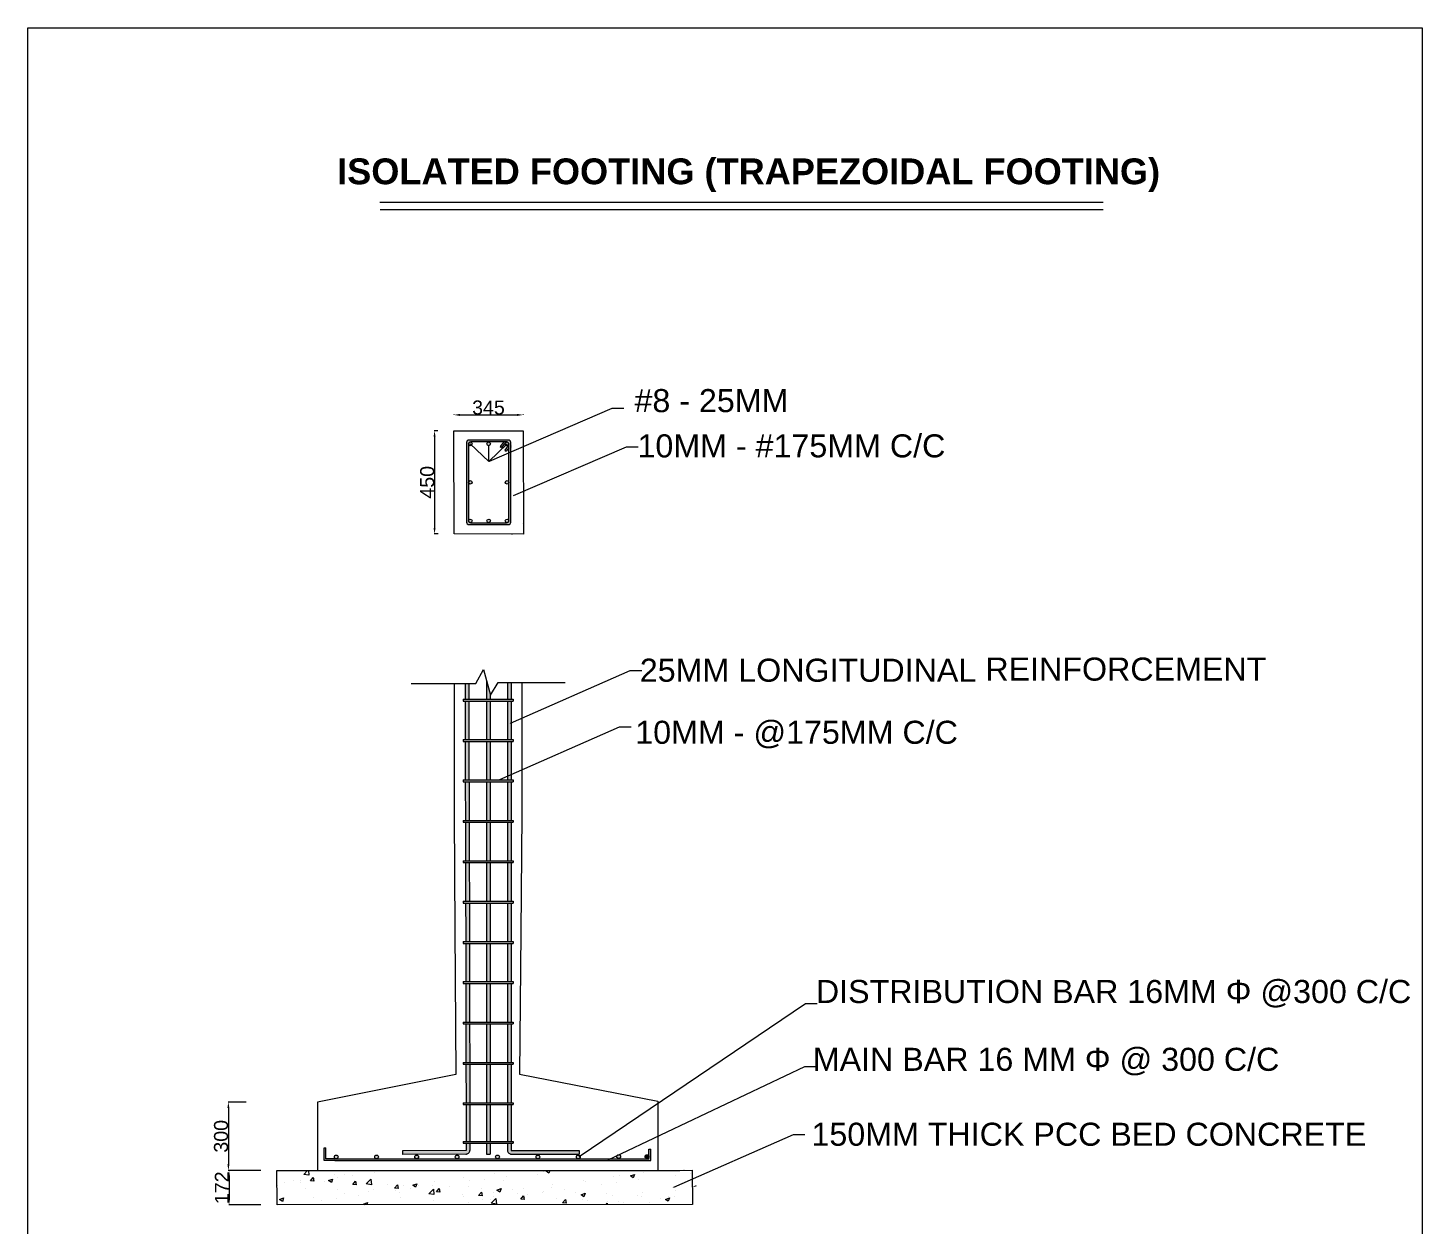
# Model space of a CAD drawing. Header units: millimetres. Extents: x -5055 to 12893, y -3743 to 6806.
# Drawn here: x 5940 to 12893, y 829 to 6806 of the extents above; entities that cross this region are included whole.
import ezdxf
from ezdxf import colors
from ezdxf.entities.mleader import LeaderData, LeaderLine
from ezdxf.math import Vec2, Vec3

# ---------------------------------------------------------------- set-up
doc = ezdxf.new("R2010")
doc.units = ezdxf.units.MM
doc.styles.add('PDF Arial', font='arial.ttf')
doc.styles.get("Standard").update_dxf_attribs({"font": 'arial.ttf'})
doc.dimstyles.new('ISO-25', dxfattribs={"dimtxt": 70, "dimasz": 30, "dimexe": 1.25, "dimexo": 80, "dimtad": 1, "dimdec": 0, "dimzin": 9, "dimtxsty": 'Standard', "dimcen": 2.5, "dimadec": 0, "dimazin": 0, "dimtfac": 1, "dimtdec": 0, "dimtmove": 0, "dimatfit": 3, "dimfxl": 1, "dimarcsym": 0})

# ---------------------------------------------------------------- blocks, each defined once
blk = doc.blocks.new('*D9')
at = {"color": 0, "lineweight": -2, "transparency": 16777216}
for p, q in [((7029.1, 1447.7), (6938.7, 1447.7)), ((6939.9, 1417.7), (6939.9, 1136.6)), ((6959, 1106.6), (6938.7, 1106.6))]:
    blk.add_line(p, q, dxfattribs=at)
at = {"color": 0, "transparency": 16777216}
for points in [[(6934.9, 1417.7), (6944.9, 1417.7), (6939.9, 1447.7)], [(6934.9, 1136.6), (6944.9, 1136.6), (6939.9, 1106.6)]]:
    blk.add_solid(points, dxfattribs=at)
at = {"layer": 'Defpoints', "color": 0, "transparency": 16777216}
for p in [(7109.1, 1447.7), (6939.9, 1106.6), (7039, 1106.6)]:
    blk.add_point(p, dxfattribs=at)
at = {"color": 0, "transparency": 16777216, "insert": (6903.5, 1277.2), "char_height": 70, "attachment_point": 5, "rotation": 90}
blk.add_mtext('300', dxfattribs=at)
blk = doc.blocks.new('*D14')
at = {"color": 0, "lineweight": -2, "transparency": 16777216}
for p, q in [((7102.2, 1106.6), (6942, 1106.6)), ((6943.2, 1076.6), (6943.2, 964.7)), ((7102.4, 934.7), (6942, 934.7))]:
    blk.add_line(p, q, dxfattribs=at)
at = {"color": 0, "transparency": 16777216}
for points in [[(6938.2, 1076.6), (6948.2, 1076.6), (6943.2, 1106.6)], [(6938.2, 964.7), (6948.2, 964.7), (6943.2, 934.7)]]:
    blk.add_solid(points, dxfattribs=at)
at = {"layer": 'Defpoints', "color": 0, "transparency": 16777216}
for p in [(7182.2, 1106.6), (6943.2, 934.7), (7182.4, 934.7)]:
    blk.add_point(p, dxfattribs=at)
at = {"color": 0, "transparency": 16777216, "insert": (6907.4, 1020.6), "char_height": 70, "attachment_point": 5, "rotation": 90}
blk.add_mtext('172', dxfattribs=at)
blk = doc.blocks.new('*D11')
at = {"color": 0, "lineweight": -2, "transparency": 16777216}
for p, q in [((8064.3, 4876.8), (8064.3, 4876.7)), ((8094.3, 4875.5), (8379.7, 4875.5)), ((8409.7, 4876.8), (8409.7, 4876.7))]:
    blk.add_line(p, q, dxfattribs=at)
at = {"color": 0, "transparency": 16777216}
for points in [[(8094.3, 4880.5), (8094.3, 4870.5), (8064.3, 4875.5)], [(8379.7, 4880.5), (8379.7, 4870.5), (8409.7, 4875.5)]]:
    blk.add_solid(points, dxfattribs=at)
at = {"layer": 'Defpoints', "color": 0, "transparency": 16777216}
for p in [(8409.7, 4875.5), (8064.3, 4796.8), (8409.7, 4796.8)]:
    blk.add_point(p, dxfattribs=at)
at = {"color": 0, "transparency": 16777216, "insert": (8237, 4911.9), "char_height": 70, "attachment_point": 5}
blk.add_mtext('345', dxfattribs=at)
blk = doc.blocks.new('*D12')
at = {"color": 0, "lineweight": -2, "transparency": 16777216}
for p, q in [((7984.3, 4796.8), (7966.8, 4796.8)), ((7968.1, 4766.8), (7968.1, 4312.1)), ((7986, 4282.1), (7966.8, 4282.1))]:
    blk.add_line(p, q, dxfattribs=at)
at = {"color": 0, "transparency": 16777216}
for points in [[(7963.1, 4766.8), (7973.1, 4766.8), (7968.1, 4796.8)], [(7963.1, 4312.1), (7973.1, 4312.1), (7968.1, 4282.1)]]:
    blk.add_solid(points, dxfattribs=at)
at = {"layer": 'Defpoints', "color": 0, "transparency": 16777216}
for p in [(8064.3, 4796.8), (7968.1, 4282.1), (8066, 4282.1)]:
    blk.add_point(p, dxfattribs=at)
at = {"color": 0, "transparency": 16777216, "insert": (7931.7, 4539.5), "char_height": 70, "attachment_point": 5, "rotation": 90}
blk.add_mtext('450', dxfattribs=at)

msp = doc.modelspace()

# ---------------------------------------------------------------- hatches: boundary and pattern name
h = msp.add_hatch(color=256)
h.dxf.hatch_style = 1
h.paths.add_polyline_path([(8354, 4712.1), (8354, 4727.4), (8333.7, 4700.4), (8341, 4694.9)])
h.paths.add_polyline_path([(8337.3, 4736.8, -0.23959), (8344.8, 4740.5), (8328.5, 4740.5), (8310.3, 4718), (8317.4, 4712.2)])
h.paths.add_polyline_path([(8359.7, 3256), (8111.2, 3256), (8111.2, 3246.8), (8359.7, 3246.8)])
h.paths.add_polyline_path([(8245.5, 3448.2), (8226.9, 3448.2), (8226.9, 3256), (8245.5, 3256)])
h.paths.add_polyline_path([(8245.5, 3246.8), (8226.9, 3246.8), (8226.9, 3054.5), (8245.5, 3054.5)])
h.paths.add_polyline_path([(8138.6, 3535.3), (8120.2, 3535.3), (8120.4, 3457.4), (8138.8, 3457.4)])
h.paths.add_polyline_path([(8245.5, 3483.9), (8226.9, 3551.3), (8226.9, 3457.4), (8245.5, 3457.4)])
h.paths.add_polyline_path([(8350.5, 3540.4), (8331.8, 3540.4), (8331.8, 3457.4), (8350.5, 3457.4)])
h.paths.add_polyline_path([(8359.7, 3457.4), (8111.2, 3457.4), (8111.2, 3448.2), (8359.7, 3448.2)])
h.paths.add_polyline_path([(8350.5, 3448.2), (8331.8, 3448.2), (8331.8, 3256), (8350.5, 3256)])
h.paths.add_polyline_path([(8138.8, 3448.2), (8120.4, 3448.2), (8120.9, 3256), (8139.3, 3256)])
h.paths.add_polyline_path([(8139.3, 3246.8), (8121, 3246.8), (8121.5, 3054.5), (8139.8, 3054.5)])
h.paths.add_polyline_path([(8139.9, 3045.3), (8121.5, 3045.3), (8122, 2853), (8140.4, 2853), (8140.3, 2878.4)])
h.paths.add_polyline_path([(8359.7, 3054.5), (8111.2, 3054.5), (8111.2, 3045.3), (8359.7, 3045.3)])
h.paths.add_polyline_path([(8350.5, 3246.8), (8331.8, 3246.8), (8331.8, 3054.5), (8350.5, 3054.5)])
h.paths.add_polyline_path([(8350.5, 3045.3), (8331.8, 3045.3), (8331.8, 2853), (8350.5, 2853)])
h.paths.add_polyline_path([(8245.5, 3045.3), (8226.9, 3045.3), (8226.9, 2853), (8245.5, 2853)])
h.paths.add_polyline_path([(8140.4, 2843.8), (8122, 2843.8), (8122.2, 2783.6), (8122.6, 2651.5), (8141, 2651.5)])
h.paths.add_polyline_path([(8359.7, 2853), (8111.2, 2853), (8111.2, 2843.8), (8359.7, 2843.8)])
h.paths.add_polyline_path([(8245.5, 2843.8), (8226.9, 2843.8), (8226.9, 2651.5), (8245.5, 2651.5)])
h.paths.add_polyline_path([(8350.5, 2843.8), (8331.8, 2843.8), (8331.8, 2651.5), (8350.5, 2651.5)])
h.paths.add_polyline_path([(8245.5, 2642.3), (8226.9, 2642.3), (8226.9, 2450), (8245.5, 2450)])
h.paths.add_polyline_path([(8141, 2642.3), (8122.6, 2642.3), (8123.2, 2450), (8141.6, 2450)])
h.paths.add_polyline_path([(8359.7, 2651.5), (8111.2, 2651.5), (8111.2, 2642.3), (8359.7, 2642.3)])
h.paths.add_polyline_path([(8350.5, 2642.3), (8331.8, 2642.3), (8331.8, 2450), (8350.5, 2450)])
h.paths.add_polyline_path([(8350.5, 2440.8), (8331.8, 2440.8), (8331.8, 2248.5), (8350.5, 2248.5)])
h.paths.add_polyline_path([(8245.5, 2440.8), (8226.9, 2440.8), (8226.9, 2248.5), (8245.5, 2248.5)])
h.paths.add_polyline_path([(8141.6, 2440.8), (8123.2, 2440.8), (8123.6, 2306.1), (8123.7, 2248.5), (8142.1, 2248.5), (8142, 2306.2)])
h.paths.add_polyline_path([(8359.7, 2450), (8111.2, 2450), (8111.2, 2440.8), (8359.7, 2440.8)])
h.paths.add_polyline_path([(8359.7, 2248.5), (8111.2, 2248.5), (8111.2, 2239.3), (8359.7, 2239.3)])
h.paths.add_polyline_path([(8245.5, 2239.3), (8226.9, 2239.3), (8226.9, 2048.8), (8245.5, 2048.8)])
h.paths.add_polyline_path([(8142.1, 2239.3), (8123.7, 2239.3), (8124.1, 2048.8), (8142.5, 2048.8)])
h.paths.add_polyline_path([(8350.5, 2239.3), (8331.8, 2239.3), (8331.8, 2048.8), (8350.5, 2048.8)])
h.paths.add_polyline_path([(8245.5, 2039.6), (8226.9, 2039.6), (8226.9, 1847.3), (8245.5, 1847.3)])
h.paths.add_polyline_path([(8142.5, 2039.6), (8124.1, 2039.6), (8124.5, 1847.3), (8142.9, 1847.3)])
h.paths.add_polyline_path([(8350.5, 2039.6), (8331.8, 2039.6), (8331.8, 1847.3), (8350.5, 1847.3)])
h.paths.add_polyline_path([(8359.7, 2048.8), (8111.2, 2048.8), (8111.2, 2039.6), (8359.7, 2039.6)])
h.paths.add_polyline_path([(8245.5, 1838.1), (8226.9, 1838.1), (8226.9, 1645.8), (8245.5, 1645.8)])
h.paths.add_polyline_path([(8142.9, 1838.1), (8124.5, 1838.1), (8124.9, 1645.8), (8143.3, 1645.8)])
h.paths.add_polyline_path([(8350.5, 1838.1), (8331.8, 1838.1), (8331.8, 1645.8), (8350.5, 1645.8)])
h.paths.add_polyline_path([(8359.7, 1847.3), (8111.2, 1847.3), (8111.2, 1838.1), (8359.7, 1838.1)])
h.paths.add_polyline_path([(8359.7, 1645.8), (8111.2, 1645.8), (8111.2, 1636.6), (8359.7, 1636.6)])
h.paths.add_polyline_path([(8245.5, 1636.6), (8226.9, 1636.6), (8226.9, 1444.3), (8245.5, 1444.3)])
h.paths.add_polyline_path([(8143.3, 1636.6), (8124.9, 1636.6), (8125.3, 1449.4), (8125.3, 1444.3), (8143.7, 1444.3), (8143.7, 1449.4)])
h.paths.add_polyline_path([(8350.5, 1636.6), (8331.8, 1636.6), (8331.8, 1444.3), (8350.5, 1444.3)])
h.paths.add_polyline_path([(8245.5, 1435.1), (8226.9, 1435.1), (8226.9, 1252), (8245.5, 1252)])
h.paths.add_polyline_path([(8143.7, 1435.1), (8125.3, 1435.1), (8125.3, 1252), (8143.7, 1252)])
h.paths.add_polyline_path([(8350.5, 1435.1), (8331.8, 1435.1), (8331.8, 1252), (8350.5, 1252)])
h.paths.add_polyline_path([(8359.7, 1444.3), (8111.2, 1444.3), (8111.2, 1435.1), (8359.7, 1435.1)])
h.paths.add_polyline_path([(8245.5, 1242.8), (8226.9, 1242.8), (8226.9, 1188.6), (8245.5, 1188.6)])
h.paths.add_polyline_path([(8359.7, 1252), (8111.2, 1252), (8111.2, 1242.8), (8359.7, 1242.8)])
h.paths.add_polyline_path([(8143.7, 1207), (8143.7, 1242.8), (8125.3, 1242.8), (8125.3, 1207), (7807.4, 1205.5), (7807.5, 1187.1), (8125.3, 1188.6), (8127.1, 1188.6, 0.387467)])
h.paths.add_polyline_path([(8350.5, 1242.8), (8331.8, 1242.8), (8331.8, 1207, 0.369458), (8347.6, 1188.6), (8689.1, 1188.6), (8689.1, 1207), (8350.5, 1207)])
h.paths.add_polyline_path([(9046.2, 1213.4), (9037, 1213.4), (9037, 1164.9), (8993.9, 1164.9), (7470, 1164.9), (7426.4, 1164.9), (7426.4, 1220.4), (7417.2, 1220.4), (7417.2, 1155.7), (7470, 1155.7), (8993.9, 1155.7), (9046.2, 1155.7)])
h = msp.add_hatch(color=256)
h.dxf.hatch_style = 1
h.paths.add_polyline_path([(8336.4, 4749.7), (8139.5, 4749.7, 0.414214), (8128, 4738.2), (8128, 4339.9, 0.414214), (8139.5, 4328.4), (8336.4, 4328.4, 0.414214), (8347.9, 4339.9), (8347.9, 4692.2), (8338.7, 4688.1), (8338.7, 4349.1, -0.414214), (8327.2, 4337.6), (8148.7, 4337.6, -0.414214), (8137.2, 4349.1), (8137.2, 4729, -0.026453), (8137.3, 4730.3, -0.029581), (8137.2, 4731.3, -0.449299), (8147.5, 4740.5, -0.026453), (8148.7, 4740.5), (8329.5, 4740.5, -0.414214), (8338.7, 4731.3), (8338.7, 4727.4), (8338.7, 4688.1), (8347.9, 4692.2), (8347.9, 4738.2, 0.414214)])
h = msp.add_hatch(color=256)
h.dxf.hatch_style = 1
h.paths.add_polyline_path([(8155.6, 4731.3, 1), (8137.2, 4731.3, 1)])
h.paths.add_polyline_path([(8247.2, 4731.3, 1), (8228.8, 4731.3, 1)])
h.paths.add_polyline_path([(8338.7, 4731.3, 1), (8320.3, 4731.3, 1)])
h.paths.add_polyline_path([(8338.7, 4537.7), (8338.7, 4540.4, 0.930565), (8320.4, 4539.1, 0.930565)])
h.paths.add_polyline_path([(8137.3, 4539.1, 1), (8155.7, 4539.1, 1)])
h.paths.add_polyline_path([(8155.6, 4346.8, 1), (8137.2, 4346.8, 1)])
h.paths.add_polyline_path([(8247.2, 4346.8, 1), (8228.8, 4346.8, 1)])
h.paths.add_polyline_path([(8338.7, 4346.8, 1), (8320.3, 4346.8, 1)])
h = msp.add_hatch(color=256)
h.dxf.hatch_style = 1
h.paths.add_polyline_path([(7468.3, 1174.2, 1), (7487, 1174.2, 1)])
h.paths.add_polyline_path([(7669.8, 1174.2, 1), (7688.5, 1174.2, 1)])
h.paths.add_polyline_path([(7888.2, 1174.2, 1), (7869.6, 1174.2, 1)])
h.paths.add_polyline_path([(8071.1, 1174.2, 1), (8089.7, 1174.2, 1)])
h.paths.add_polyline_path([(8291.2, 1174.2, 1), (8272.6, 1174.2, 1)])
h.paths.add_polyline_path([(8474.1, 1174.2, 1), (8492.7, 1174.2, 1)])
h.paths.add_polyline_path([(8675.6, 1174.2, 1), (8694.2, 1174.2, 1)])
h.paths.add_polyline_path([(8877, 1175.9, 1), (8895.7, 1175.9, 1)])
h = msp.add_hatch(color=256)
h.dxf.hatch_style = 1
h.paths.add_polyline_path([(9018.4, 1175.9, 1), (9037, 1175.9, 1)])

# ---------------------------------------------------------------- linework, layer by layer
for p, q in [((7696, 5936.1), (11302.6, 5936.1)), ((7696.2, 5900.9), (11302.9, 5900.9)), ((8146.4, 4731.3), (8238, 4643.6)), ((8238, 4643.6), (8329.5, 4731.3)), ((8313.3, 4740.5), (8295, 4718)), ((8322.7, 4737.5), (8302.2, 4712.2)), ((8238, 4643.6), (8238, 4722.1)), ((8295, 4718), (8302.2, 4712.2)), ((8338.7, 4727.4), (8318.4, 4700.4)), ((8318.4, 4700.4), (8325.8, 4694.9)), ((8338.7, 4712.1), (8325.8, 4694.9)), ((8226.9, 3551.3), (8226.9, 3457.4)), ((8120.2, 3535.3), (8120.2, 3535.3)), ((8138.8, 3535.3), (8138.8, 3457.4)), ((8245.5, 3483.9), (8245.5, 3457.4)), ((8331.8, 3540.4), (8331.8, 3457.4)), ((8350.5, 3540.4), (8350.5, 3457.4)), ((8226.9, 3448.2), (8226.9, 3256)), ((8245.5, 3448.2), (8245.5, 3256)), ((8331.8, 3448.2), (8331.8, 3256)), ((8350.5, 3448.2), (8350.5, 3256)), ((8359.7, 3457.4), (8359.7, 3448.2)), ((8226.9, 3246.8), (8226.9, 3054.5)), ((8245.5, 3246.8), (8245.5, 3054.5)), ((8331.8, 3246.8), (8331.8, 3054.5)), ((8350.5, 3246.8), (8350.5, 3054.5)), ((8359.7, 3256), (8359.7, 3246.8)), ((8359.7, 3256), (8359.7, 3246.8)), ((8359.7, 3256), (8359.7, 3246.8)), ((8226.9, 3045.3), (8226.9, 2853)), ((8245.5, 3045.3), (8245.5, 2853)), ((8331.8, 3045.3), (8331.8, 2853)), ((8350.5, 3045.3), (8350.5, 2853)), ((8359.7, 3054.5), (8359.7, 3045.3)), ((8359.7, 2853), (8359.7, 2843.8)), ((8226.9, 2843.8), (8226.9, 2651.5)), ((8245.5, 2843.8), (8245.5, 2651.5)), ((8331.8, 2843.8), (8331.8, 2651.5)), ((8350.5, 2843.8), (8350.5, 2651.5)), ((8226.9, 2642.3), (8226.9, 2450)), ((8245.5, 2642.3), (8245.5, 2450)), ((8331.8, 2642.3), (8331.8, 2450)), ((8350.5, 2642.3), (8350.5, 2450)), ((8359.7, 2651.5), (8359.7, 2642.3)), ((8226.9, 2440.8), (8226.9, 2248.5)), ((8245.5, 2440.8), (8245.5, 2248.5)), ((8331.8, 2440.8), (8331.8, 2248.5)), ((8350.5, 2440.8), (8350.5, 2248.5)), ((8359.7, 2450), (8359.7, 2440.8)), ((8226.9, 2239.3), (8226.9, 2048.8)), ((8245.5, 2239.3), (8245.5, 2048.8)), ((8331.8, 2239.3), (8331.8, 2048.6)), ((8350.5, 2239.3), (8350.5, 2048.8)), ((8359.7, 2248.5), (8359.7, 2239.3)), ((8226.9, 2039.6), (8226.9, 1847.3)), ((8245.5, 2039.6), (8245.5, 1847.3)), ((8331.8, 2039.4), (8331.8, 1847.3)), ((8350.5, 2039.6), (8350.5, 1847.3)), ((8359.7, 2048.8), (8359.7, 2039.6)), ((8226.9, 1838.1), (8226.9, 1645.8)), ((8245.5, 1838.1), (8245.5, 1645.8)), ((8331.8, 1838.1), (8331.8, 1645.8)), ((8350.5, 1838.1), (8350.5, 1645.8)), ((8359.7, 1847.3), (8359.7, 1838.1)), ((8226.9, 1636.6), (8226.9, 1444.3)), ((8245.5, 1636.6), (8245.5, 1444.3)), ((8331.8, 1636.6), (8331.8, 1444.3)), ((8350.5, 1636.6), (8350.5, 1444.3)), ((8359.7, 1645.8), (8359.7, 1636.6)), ((8226.9, 1435.1), (8226.9, 1252)), ((8245.5, 1435.1), (8245.5, 1252)), ((8331.8, 1435.1), (8331.8, 1252)), ((8350.5, 1435.1), (8350.5, 1252)), ((8359.7, 1444.3), (8359.7, 1435.1)), ((8359.7, 1252), (8359.7, 1242.8)), ((7417.2, 1155.7), (7417.2, 1220.4)), ((7417.2, 1220.4), (7417.2, 1220.4)), ((7417.2, 1220.4), (7426.4, 1220.4)), ((7426.4, 1164.9), (7426.4, 1220.4)), ((7807.4, 1205.5), (7807.5, 1186.9)), ((8226.9, 1242.8), (8226.9, 1188.6)), ((8245.5, 1242.8), (8245.5, 1188.6)), ((8331.8, 1242.8), (8331.8, 1207)), ((8350.5, 1242.8), (8350.5, 1207)), ((8689.1, 1207), (8689.1, 1188.6)), ((9037, 1213.4), (9046.2, 1213.4)), ((7470, 1155.7), (7417.2, 1155.7)), ((7470, 1164.9), (7426.4, 1164.9))]:
    msp.add_line(p, q)
at = {"color": 7, "lineweight": 25}
for points in [[(5939.9, 6806.1), (12893.3, 6806.1), (12893.3, -3742.9), (5939.9, -3742.9)], [(8064.3, 4796.8), (8409.7, 4796.8), (8411.4, 4280.4), (8066, 4282.1)], [(9080.2, 1107.4), (9252.9, 1109.1), (9254.6, 936.4), (7183.9, 934.7), (7182.2, 1107.4)], [(7363.4, 1071.8), (7366.8, 1053.2), (7349.8, 1054.9)], [(7459.9, 1063.3), (7454.8, 1046.4), (7439.6, 1056.6)], [(7573.3, 1053.2), (7576.7, 1034.6), (7559.8, 1036.2)], [(7652.9, 1034.6), (7627.5, 1039.6), (7649.5, 1063.3)], [(8965.1, 1087), (8958.3, 1070.1), (8944.8, 1080.3)], [(7783.3, 1034.6), (7786.7, 1017.6), (7768, 1019.3)], [(7879.8, 1039.6), (7873, 1022.7), (7859.5, 1032.9)], [(7964.4, 987.1), (7939, 990.5), (7962.7, 1014.2)], [(7991.5, 1017.6), (7994.9, 999), (7978, 1000.7)], [(8201.5, 999), (8204.9, 980.4), (8187.9, 982.1)], [(8299.7, 1017.6), (8292.9, 999), (8279.4, 1009.2)], [(8411.4, 980.4), (8414.8, 961.8), (8397.9, 963.4)], [(8719.6, 993.9), (8712.8, 975.3), (8699.3, 985.5)], [(7214.4, 970.2), (7209.3, 951.6), (7194.1, 961.8)], [(8277.7, 938), (8250.6, 943.1), (8274.3, 966.8)], [(8621.4, 961.8), (8624.8, 943.1), (8606.1, 944.8)], [(9139.5, 970.2), (9132.7, 953.3), (9119.2, 961.8)]]:
    msp.add_lwpolyline(points, close=True, dxfattribs=at)
for points in [[(8121.9, 4796.8), (8121.9, 4796.8)], [(8338.7, 4727.4), (8338.7, 4731.3)], [(8411.4, 4336.3), (8409.7, 4338)], [(8353.9, 4280.4), (8353.9, 4278.7)], [(7851, 3535.3), (8174.4, 3535.3), (8211.6, 3606.4), (8247.2, 3477.8), (8286.1, 3540.4), (8619.7, 3540.4)], [(8066, 3535.3), (8066, 2878.4), (8069.4, 2309.5), (8073.7, 1585.4), (7383.7, 1447.7), (7383.7, 1107.4)], [(8120.2, 3535.3), (8120.4, 3457.4)], [(8138.6, 3535.4), (8138.8, 3457.4)], [(8403, 3540.4), (8403, 2883.5), (8397.9, 2294.3), (8391.1, 1587.3), (9081.9, 1452.8), (9081.9, 1107.4)], [(8111.2, 3457.4), (8111.2, 3448.2)], [(8111.2, 3457.4), (8359.7, 3457.4)], [(8111.2, 3448.2), (8359.7, 3448.2)], [(8120.4, 3448.2), (8120.9, 3256)], [(8138.8, 3448.2), (8139.3, 3256)], [(8111.2, 3256), (8111.2, 3246.8)], [(8111.2, 3256), (8359.7, 3256)], [(8111.2, 3256), (8111.2, 3246.8)], [(8111.2, 3256), (8359.7, 3256)], [(8111.2, 3256), (8111.2, 3246.8)], [(8111.2, 3256), (8359.7, 3256)], [(8111.2, 3246.8), (8359.7, 3246.8)], [(8111.2, 3246.8), (8359.7, 3246.8)], [(8111.2, 3246.8), (8359.7, 3246.8)], [(8120.9, 3256), (8350.5, 3256)], [(8120.9, 3246.8), (8350.5, 3246.8)], [(8121, 3246.8), (8121.5, 3054.5)], [(8139.3, 3246.8), (8139.8, 3054.5)], [(8111.2, 3054.5), (8111.2, 3045.3)], [(8111.2, 3054.5), (8359.7, 3054.5)], [(8111.2, 3045.3), (8359.7, 3045.3)], [(8121.4, 3054.5), (8350.5, 3054.5)], [(8121.5, 3045.3), (8122, 2853)], [(8121.5, 3045.3), (8350.5, 3045.3)], [(8139.9, 3045.3), (8140.3, 2878.4), (8140.4, 2853)], [(8111.2, 2853), (8111.2, 2843.8)], [(8111.2, 2853), (8359.7, 2853)], [(8112.8, 2853), (8350.5, 2853)], [(8111.2, 2843.8), (8359.7, 2843.8)], [(8112.8, 2843.8), (8350.5, 2843.8)], [(8122, 2843.8), (8122.2, 2783.6)], [(8122, 2843.8), (8122.6, 2651.5)], [(8140.4, 2843.8), (8141, 2651.5)], [(8111.2, 2651.5), (8111.2, 2642.3)], [(8111.2, 2651.5), (8359.7, 2651.5)], [(8111.2, 2642.3), (8359.7, 2642.3)], [(8113.4, 2651.5), (8350.5, 2651.5)], [(8113.4, 2642.3), (8350.5, 2642.3)], [(8122.6, 2642.3), (8123.2, 2450)], [(8141, 2642.3), (8141.6, 2450)], [(8111.2, 2450), (8111.2, 2440.8)], [(8111.2, 2450), (8359.7, 2450)], [(8111.2, 2440.8), (8359.7, 2440.8)], [(8123.2, 2450), (8350.5, 2450)], [(8123.2, 2440.8), (8123.6, 2306.1), (8123.7, 2248.5)], [(8123.2, 2440.8), (8350.5, 2440.8)], [(8141.6, 2440.8), (8142, 2306.2), (8142.1, 2248.5)], [(8111.2, 2248.5), (8111.2, 2239.3)], [(8111.2, 2248.5), (8359.7, 2248.5)], [(8111.2, 2239.3), (8359.7, 2239.3)], [(8114.5, 2248.5), (8350.5, 2248.5)], [(8114.5, 2239.3), (8350.5, 2239.3)], [(8123.7, 2239.3), (8124.1, 2048.8)], [(8142.1, 2239.3), (8142.5, 2048.8)], [(8111.2, 2048.8), (8111.2, 2039.6)], [(8111.2, 2048.8), (8359.7, 2048.8)], [(8111.2, 2039.6), (8359.7, 2039.6)], [(8124.1, 2039.6), (8124.5, 1847.3)], [(8142.5, 2039.6), (8142.9, 1847.3)], [(8111.2, 1847.3), (8111.2, 1838.1)], [(8111.2, 1847.3), (8359.7, 1847.3)], [(8111.2, 1838.1), (8359.7, 1838.1)], [(8124.5, 1847.3), (8350.5, 1847.3)], [(8124.5, 1838.1), (8124.9, 1645.8)], [(8124.5, 1838.1), (8350.5, 1838.1)], [(8142.9, 1838.1), (8143.3, 1645.8)], [(8111.2, 1645.8), (8111.2, 1636.6)], [(8111.2, 1645.8), (8359.7, 1645.8)], [(8111.2, 1636.6), (8359.7, 1636.6)], [(8124.9, 1645.8), (8350.5, 1645.8)], [(8124.9, 1636.6), (8125.3, 1449.4), (8125.3, 1444.3)], [(8124.9, 1636.6), (8350.5, 1636.6)], [(8143.3, 1636.6), (8143.7, 1449.4), (8143.7, 1444.3)], [(8111.2, 1444.3), (8111.2, 1435.1)], [(8111.2, 1444.3), (8359.7, 1444.3)], [(8111.2, 1435.1), (8359.7, 1435.1)], [(8125.3, 1444.3), (8350.5, 1444.3)], [(8125.3, 1435.1), (8125.3, 1252)], [(8125.3, 1435.1), (8350.5, 1435.1)], [(8143.7, 1435.1), (8143.7, 1252)], [(8111.2, 1252), (8111.2, 1242.8)], [(8111.2, 1252), (8359.7, 1252)], [(8116.1, 1252), (8350.5, 1252)], [(7470, 1164.9), (8993.9, 1164.9), (9037, 1164.9), (9037, 1213.4)], [(7470, 1155.7), (8993.9, 1155.7), (9046.2, 1155.7), (9046.2, 1213.4)], [(8125.3, 1207), (7807.4, 1205.5)], [(8125.3, 1188.6), (7807.5, 1187.1)], [(8111.2, 1242.8), (8359.7, 1242.8)], [(8116.1, 1242.8), (8350.5, 1242.8)], [(8125.3, 1242.8), (8125.3, 1206.9)], [(8125.3, 1188.6), (8127.1, 1188.6)], [(8143.7, 1242.8), (8143.7, 1207)], [(8226.9, 1188.6), (8245.5, 1188.6)], [(8347.6, 1188.6), (8689.1, 1188.6)], [(8350.5, 1207), (8689.1, 1207)], [(7217.8, 1046.4), (7217.8, 1046.4)], [(7265.2, 1056.6), (7265.2, 1056.6)], [(7299, 1056.6), (7299, 1056.6)], [(7299, 1048.1), (7299, 1048.1)], [(7339.7, 1107.4), (7341.4, 1083.7), (7316, 1087), (7334.6, 1107.4)], [(7370.1, 1068.4), (7370.1, 1068.4)], [(7420.9, 1049.8), (7420.9, 1049.8)], [(7470, 1085.4), (7470, 1085.4)], [(7483.6, 1071.8), (7483.6, 1071.8)], [(7520.8, 1088.7), (7520.8, 1088.7)], [(7556.4, 1082), (7556.4, 1082)], [(7576.7, 1043), (7576.7, 1043)], [(7666.4, 1097.2), (7666.4, 1097.2)], [(7966.1, 1053.2), (7966.1, 1053.2)], [(8113.4, 1071.8), (8113.4, 1071.8)], [(8142.2, 1054.9), (8142.2, 1054.9)], [(8215, 1063.3), (8215, 1063.3)], [(8265.8, 1093.8), (8265.8, 1093.8)], [(8309.8, 1058.3), (8309.8, 1058.3)], [(8326.8, 1078.6), (8326.8, 1078.6)], [(8479.2, 1087), (8479.2, 1087)], [(8511.3, 1102.3), (8511.3, 1102.3)], [(8543.5, 1107.4), (8538.4, 1093.8), (8524.9, 1104), (8535, 1107.4)], [(8711.1, 1058.3), (8711.1, 1058.3)], [(8719.6, 1051.5), (8719.6, 1051.5)], [(8860.1, 1078.6), (8860.1, 1078.6)], [(8875.3, 1044.7), (8875.3, 1044.7)], [(8890.6, 1080.3), (8890.6, 1080.3)], [(8985.4, 1060), (8985.4, 1060)], [(9009.1, 1097.2), (9009.1, 1097.2)], [(9080.2, 1107.4), (9192, 1107.4)], [(9170, 1083.7), (9170, 1083.7)], [(9210.6, 1109.1), (9212.3, 1109.1)], [(9212.3, 1109.1), (9212.3, 1109.1)], [(9242.8, 1093.8), (9242.8, 1093.8)], [(7187.3, 1032.9), (7187.3, 1032.9)], [(7326.1, 1017.6), (7326.1, 1017.6)], [(7481.9, 1010.9), (7481.9, 1010.9)], [(7517.4, 992.2), (7517.4, 992.2)], [(7590.3, 982.1), (7590.3, 982.1)], [(7639.4, 1004.1), (7639.4, 1004.1)], [(7664.7, 1010.9), (7664.7, 1010.9)], [(7732.5, 1037.9), (7732.5, 1037.9)], [(7774.8, 1005.8), (7774.8, 1005.8)], [(7795.1, 997.3), (7795.1, 997.3)], [(7815.4, 1032.9), (7815.4, 1032.9)], [(7847.6, 1015.9), (7847.6, 1015.9)], [(7888.2, 1031.2), (7888.2, 1031.2)], [(7950.9, 990.5), (7950.9, 990.5)], [(7957.7, 1029.5), (7957.7, 1029.5)], [(7967.8, 999), (7967.8, 999)], [(8044, 1024.4), (8044, 1024.4)], [(8106.7, 985.5), (8106.7, 985.5)], [(8110, 975.3), (8110, 975.3)], [(8138.8, 1027.8), (8138.8, 1027.8)], [(8201.5, 1017.6), (8201.5, 1017.6)], [(8262.4, 995.6), (8262.4, 995.6)], [(8262.4, 978.7), (8262.4, 978.7)], [(8357.2, 1010.9), (8357.2, 1010.9)], [(8379.3, 993.9), (8379.3, 993.9)], [(8411.4, 1017.6), (8411.4, 1017.6)], [(8433.4, 987.1), (8433.4, 987.1)], [(8506.2, 997.3), (8506.2, 997.3)], [(8513, 1004.1), (8513, 1004.1)], [(8550.3, 1022.7), (8550.3, 1022.7)], [(8558.7, 1036.2), (8558.7, 1036.2)], [(8618, 1010.9), (8618, 1010.9)], [(8668.8, 997.3), (8668.8, 997.3)], [(8802.5, 1036.2), (8802.5, 1036.2)], [(8824.6, 990.5), (8824.6, 990.5)], [(8856.7, 980.4), (8856.7, 980.4)], [(8980.3, 983.8), (8980.3, 983.8)], [(9002.3, 978.7), (9002.3, 978.7)], [(9004, 999), (9004, 999)], [(9136.1, 978.7), (9136.1, 978.7)], [(9156.4, 1021), (9156.4, 1021)], [(9166.6, 978.7), (9166.6, 978.7)], [(9171.6, 1007.5), (9171.6, 1007.5)], [(7214.4, 949.9), (7214.4, 949.9)], [(7366.8, 971.9), (7366.8, 971.9)], [(7405.7, 956.7), (7405.7, 956.7)], [(7478.5, 966.8), (7478.5, 966.8)], [(7619, 934.7), (7614, 938), (7634.3, 946.5), (7630.9, 934.7)], [(7627.5, 939.7), (7627.5, 939.7)], [(7798.5, 970.2), (7798.5, 970.2)], [(7812.1, 934.7), (7812.1, 934.7)], [(7962.7, 955), (7962.7, 955)], [(8066, 938), (8066, 938)], [(8138.8, 948.2), (8138.8, 948.2)], [(8208.2, 963.4), (8208.2, 963.4)], [(8248.9, 963.4), (8248.9, 963.4)], [(8418.2, 971.9), (8418.2, 971.9)], [(8555.3, 938), (8555.3, 938)], [(8574, 965.1), (8574, 965.1)], [(8707.7, 960.1), (8707.7, 960.1)], [(8729.7, 958.4), (8729.7, 958.4)], [(8824.6, 936.4), (8829.6, 943.1), (8831.3, 936.4)], [(8831.3, 949.9), (8831.3, 949.9)], [(8885.5, 951.6), (8885.5, 951.6)], [(8909.2, 944.8), (8909.2, 944.8)], [(9041.3, 944.8), (9041.3, 944.8)], [(9093.8, 968.5), (9093.8, 968.5)], [(9198.7, 938), (9198.7, 938)]]:
    msp.add_lwpolyline(points, dxfattribs=at)
msp.add_lwpolyline([(8139.5, 4328.4), (8336.4, 4328.4, 0.414214), (8347.9, 4339.9), (8347.9, 4738.2, 0.414214), (8336.4, 4749.7), (8139.5, 4749.7, 0.414214), (8128, 4738.2), (8128, 4339.9, 0.414214)], format="xyb", close=True, dxfattribs=at)
msp.add_lwpolyline([(8329.5, 4740.5), (8148.7, 4740.5, 0.414214), (8137.2, 4729), (8137.2, 4349.1, 0.414214), (8148.7, 4337.6), (8327.2, 4337.6, 0.414214), (8338.7, 4349.1), (8338.7, 4727.4)], format="xyb", dxfattribs=at)
for centre in [(8146.4, 4731.3), (8238, 4731.3), (8329.5, 4731.3), (8146.5, 4539.1), (8329.6, 4539.1), (8146.4, 4346.8), (8238, 4346.8), (8329.5, 4346.8)]:
    msp.add_circle(centre, 9.2)
for centre in [(7477.7, 1174.2), (7679.1, 1174.2), (7878.9, 1174.2), (8080.4, 1174.2), (8281.9, 1174.2), (8483.4, 1174.2), (8684.9, 1174.2), (8886.4, 1175.9), (9027.7, 1175.9)]:
    msp.add_circle(centre, 9.31, dxfattribs=at)
for centre, radius, start, end in [((8125.3, 1206.9), 18.4, 264.72611, 0.26787), ((8350.5, 1207), 18.6, 180, 278.89139)]:
    msp.add_arc(centre, radius, start, end)
at = {"color": 7, "transparency": 33554559}
msp.add_solid([(9274.9, 1027.8), (9252.9, 1022.7), (9273.2, 1034.6)], dxfattribs=at)

# ---------------------------------------------------------------- texts
at = {"insert": (7482.3, 6155), "char_height": 129.006, "attachment_point": 1}
msp.add_mtext_dynamic_manual_height_columns('{\\fArial|b1|i0|c0|p34;ISOLATED FOOTING (TRAPEZOIDAL FOOTING)}', width=156980.944, gutter_width=645, heights=[0], dxfattribs=at)
at = {"color": 5, "attachment_point": 7, "style": 'PDF Arial'}
for s, insert, char_height in [('#8 - 25MM', (8965.2, 4887.7), 115.01), ('10MM - #175MM C/C', (8980.2, 4662), 115.009), ('25MM LONGITUDINAL', (8991.7, 3543), 115.009), ('REINFORCEMENT', (10715.2, 3548.5), 115.009), ('10MM - @175MM C/C', (8969.2, 3211.9), 115.009), ('DISTRIBUTION BAR 16MM Φ @300 C/C ', (9869.9, 1918.9), 115.009), ('MAIN BAR 16 MM Φ @ 300 C/C', (9854.6, 1580.6), 115.009), ('150MM THICK PCC BED CONCRETE', (9847.8, 1228.4), 115.009)]:
    msp.add_mtext(s, dxfattribs=dict(at, insert=insert, char_height=char_height))

# ---------------------------------------------------------------- dimensions: what is measured, and where the dimension line sits
dim = msp.add_linear_dim(base=(8409.7, 4875.5), p1=(8064.3, 4796.8), p2=(8409.7, 4796.8), dimstyle='ISO-25')
dim.commit()
dim.dimension.update_dxf_attribs({"geometry": '*D11', "text_midpoint": (8237, 4911.9)})
for base, p1, p2, text, picture, middle in [((7968.1, 4282.1), (8064.3, 4796.8), (8066, 4282.1), '450', '*D12', (7931.7, 4539.5)), ((6939.9, 1106.6), (7109.1, 1447.7), (7039, 1106.6), '300', '*D9', (6903.5, 1277.2))]:
    dim = msp.add_linear_dim(base=base, p1=p1, p2=p2, angle=90, text=text, dimstyle='ISO-25')
    dim.commit()
    dim.dimension.update_dxf_attribs({"geometry": picture, "text_midpoint": middle})
dim = msp.add_linear_dim(base=(6943.2, 934.7), p1=(7182.2, 1106.6), p2=(7182.4, 934.7), angle=90, dimstyle='ISO-25')
dim.commit()
dim.dimension.update_dxf_attribs({"geometry": '*D14', "text_midpoint": (6907.4, 1020.6)})

# ---------------------------------------------------------------- leaders
ml = msp.add_multileader_mtext('Standard')
ml.set_content('', color=256)
ml.set_leader_properties()
ml.build(insert=Vec2(0, 0))
ml.multileader.update_dxf_attribs({"dogleg_length": 50, "arrow_head_size": 4.6})
ctx = ml.context
ctx.base_point, ctx.char_height, ctx.arrow_head_size, ctx.landing_gap_size, ctx.plane_origin = Vec3(8912.2, 4909.2), 4.6, 4.6, 2.3, Vec3(8253.2, 4643.6)
notes = []
notes.append((ctx, [(0, (1, 1, 0), (8854.7, 4909.2), (1, 0), 57.5, [(0, [(8238, 4643.6)], 0, [])])]))
ctx.mtext.insert, ctx.mtext.flow_direction = Vec3(8914.5, 4911.5), 5
ml = msp.add_multileader_mtext('Standard')
ml.set_content('', color=256)
ml.set_leader_properties()
ml.build(insert=Vec2(0, 0))
ml.multileader.update_dxf_attribs({"dogleg_length": 50, "arrow_head_size": 4.6})
ctx = ml.context
ctx.base_point, ctx.char_height, ctx.arrow_head_size, ctx.landing_gap_size, ctx.plane_origin = Vec3(8983, 4716.4), 4.6, 4.6, 2.3, Vec3(8357.9, 4471.5)
notes.append((ctx, [(0, (1, 1, 0), (8925.5, 4716.4), (1, 0), 57.5, [(0, [(8357.9, 4471.5)], 0, [])])]))
ctx.mtext.insert, ctx.mtext.flow_direction = Vec3(8985.3, 4718.7), 5
ml = msp.add_multileader_mtext('Standard')
ml.set_content('', color=256)
ml.set_leader_properties()
ml.build(insert=Vec2(0, 0))
ml.multileader.update_dxf_attribs({"dogleg_length": 50, "arrow_head_size": 4.6})
ctx = ml.context
ctx.base_point, ctx.char_height, ctx.arrow_head_size, ctx.landing_gap_size, ctx.plane_origin = Vec3(9001.1, 3601), 4.6, 4.6, 2.3, Vec3(8342.1, 3335.5)
notes.append((ctx, [(0, (1, 1, 0), (8943.6, 3601), (1, 0), 57.5, [(0, [(8342.1, 3335.5)], 0, [])])]))
ctx.mtext.insert, ctx.mtext.flow_direction = Vec3(9003.4, 3603.3), 5
ml = msp.add_multileader_mtext('Standard')
ml.set_content('', color=256)
ml.set_leader_properties()
ml.build(insert=Vec2(0, 0))
ml.multileader.update_dxf_attribs({"dogleg_length": 50, "arrow_head_size": 4.6})
ctx = ml.context
ctx.base_point, ctx.char_height, ctx.arrow_head_size, ctx.landing_gap_size, ctx.plane_origin = Vec3(8948.1, 3320.1), 4.6, 4.6, 2.3, Vec3(8289.1, 3054.5)
notes.append((ctx, [(0, (1, 1, 0), (8890.6, 3320.1), (1, 0), 57.5, [(0, [(8289.1, 3054.5)], 0, [])])]))
ctx.mtext.insert, ctx.mtext.flow_direction = Vec3(8950.4, 3322.4), 5
ml = msp.add_multileader_mtext('Standard')
ml.set_content('', color=256)
ml.set_leader_properties()
ml.build(insert=Vec2(0, 0))
ml.multileader.update_dxf_attribs({"dogleg_length": 50, "arrow_head_size": 4.6})
ctx = ml.context
ctx.base_point, ctx.char_height, ctx.arrow_head_size, ctx.landing_gap_size, ctx.plane_origin = Vec3(9876, 1940), 4.6, 4.6, 2.3, Vec3(8686.1, 1173.8)
notes.append((ctx, [(0, (1, 1, 0), (9818.5, 1940), (1, 0), 57.5, [(0, [(8686.1, 1173.8)], 0, [])])]))
ctx.mtext.insert, ctx.mtext.flow_direction = Vec3(9878.3, 1942.3), 5
ml = msp.add_multileader_mtext('Standard')
ml.set_content('', color=256)
ml.set_leader_properties()
ml.build(insert=Vec2(0, 0))
ml.multileader.update_dxf_attribs({"dogleg_length": 50, "arrow_head_size": 4.6})
ctx = ml.context
ctx.base_point, ctx.char_height, ctx.arrow_head_size, ctx.landing_gap_size, ctx.plane_origin = Vec3(9873, 1626.1), 4.6, 4.6, 2.3, Vec3(8830.1, 1158.1)
notes.append((ctx, [(0, (1, 1, 0), (9815.5, 1626.1), (1, 0), 57.5, [(0, [(8830.1, 1158.1)], 0, [])])]))
ctx.mtext.insert, ctx.mtext.flow_direction = Vec3(9875.3, 1628.4), 5
ml = msp.add_multileader_mtext('Standard')
ml.set_content('', color=256)
ml.set_leader_properties()
ml.build(insert=Vec2(0, 0))
ml.multileader.update_dxf_attribs({"dogleg_length": 50, "arrow_head_size": 4.6})
ctx = ml.context
ctx.base_point, ctx.char_height, ctx.arrow_head_size, ctx.landing_gap_size, ctx.plane_origin = Vec3(9815.4, 1286.6), 4.6, 4.6, 2.3, Vec3(9156.4, 1021)
notes.append((ctx, [(0, (1, 1, 0), (9757.9, 1286.6), (1, 0), 57.5, [(0, [(9156.4, 1021)], 0, [])])]))
ctx.mtext.insert, ctx.mtext.flow_direction = Vec3(9817.7, 1288.9), 5
for ctx, leaders in notes:
    for number, flags, end, landing, length, lines in leaders:
        leader = LeaderData()
        leader.index, (leader.has_last_leader_line, leader.has_dogleg_vector, leader.attachment_direction) = number, flags
        leader.last_leader_point, leader.dogleg_vector, leader.dogleg_length = Vec3(end), Vec3(landing), length
        for number, points, colour, breaks in lines:
            line = LeaderLine()
            line.index, line.vertices, line.color, line.breaks = number, Vec3.list(points), colors.encode_raw_color(colour), breaks
            leader.lines.append(line)
        ctx.leaders.append(leader)

doc.saveas('drawing.dxf')
